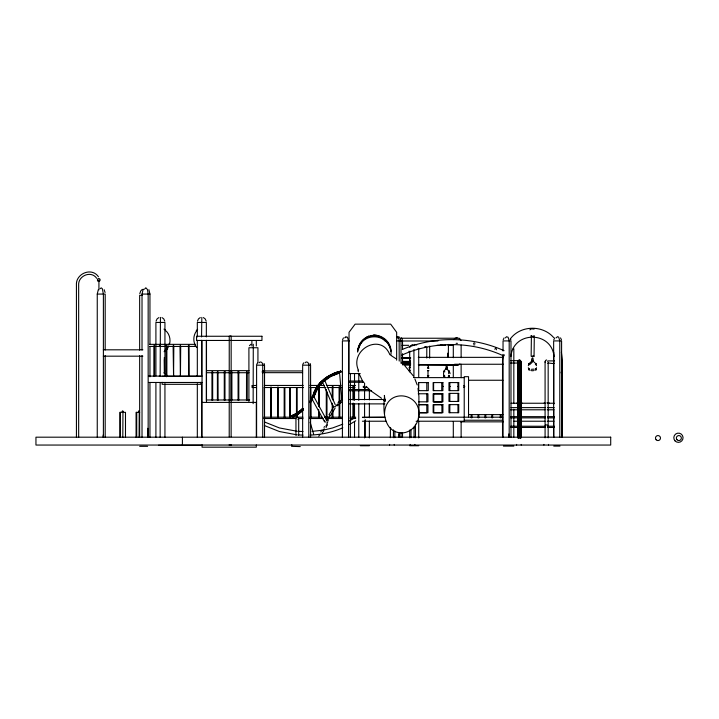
<?xml version="1.0" encoding="UTF-8"?>
<svg xmlns="http://www.w3.org/2000/svg" width="719" height="719" viewBox="0 0 719 719"><rect width="100%" height="100%" fill="white"/><g stroke="black" fill="none" stroke-linecap="round" stroke-linejoin="round"><path stroke-width="1.08" d="M229.217 436.793L229.244 336.258L230.206 336.079L231.167 336.258L231.132 436.793M363.311 386.75L363.311 386.211M363.985 387.523L366.223 387.523L366.232 386.382M363.311 387.002L363.302 387.379M426.771 358.035L426.789 347.088M429.656 358.152L429.683 346.109M164.336 359.446L164.336 372.99M547.734 361.504L547.734 360.911L554.448 360.911M447.73 357.532L447.784 353.155M448.297 357.541L448.449 344.41M532.357 356.264L531.143 356.238L531.413 335.845M532.204 356.291L534.037 356.211L534.298 336.887M149.552 346.432L195.424 346.432L195.424 345.911L195.424 344.356L149.552 344.356M518.498 360.668L518.498 361.262L518.498 360.668L510.67 360.668M547.734 363.293C546.907 362.322 553.235 364.173 554.448 363.293M342.595 400.052L341.831 398.677M97.254 437.224L97.254 294.071L98.305 289.685M142.02 349.991L142.02 294.071L143.072 289.685M122.185 411.663L122.32 410.989L122.455 411.663M138.461 411.663L138.596 410.989L138.731 411.663M253.286 344.284L253.142 403.665M414.009 345.587L414.207 344.419L414.351 344.958M169.738 343.43C170.655 338.694 169.235 333.346 165.298 330.345M291.761 444.63L291.581 446.328L300.281 446.598M494.753 349.2L495.912 348.068L496.469 349.785M384.62 400.231L385.06 400.798L384.386 395.414L384.494 396.78C383.029 410.181 383.182 432.317 401.705 432.928C411.601 432.874 419.195 423.419 418.871 413.856M428.91 368.254L428.173 367.085L427.437 368.254M545.083 437.844L545.083 361.711L545.541 360.462L546.629 359.94M384.494 414.153C385.123 386.094 424.587 392.421 418.323 419.015M503.129 355.249L502.518 360.354L502.518 437.251M510.867 356.579C513.177 330.713 551.716 330.713 554.025 356.579M297.315 417.236L298.646 418.179L298.008 419.599M410.163 359.913L410.163 361.693M428.91 375.695L428.173 376.181L427.437 375.695M197.015 376.45L197.168 375.543M536.5 367.751L535.979 369.647M408.949 370.815L410.252 370.393M427.437 370.662L428.91 370.662M458.434 364.56L457.365 365.054L418.449 364.893M459.369 364.209L458.363 364.946L418.341 364.785M528.33 365.665L528.95 363.787L531.692 361.19M448.395 375.722C449.258 374.41 450.238 377.691 448.665 376.37M390.372 437.709L390.426 427.428M413.865 427.221L413.865 428.075M446.122 368.065L446.131 368.991M139.783 293.738L140.717 290.952L142.326 289.353M449.249 375.552L448.216 376.936M327.487 419.42L327.954 417.622M446.193 368.541C445.528 361.567 449.348 369.593 446.22 369.18M364.111 387.397L364.839 388.7L365.441 387.146M561.215 373.044L561.215 372.002M332.879 405.13L333.041 406.397L334.281 406.837M358.475 349.335C359.886 343.853 363.356 338.604 368.586 336.141M156.05 321.141L157.084 318.885L158.872 317.582M168.731 345.129L169.316 343.322M197.455 321.141L198.489 318.885L200.277 317.582M263.325 372.029L262.992 372.55A0.998 0.746 -90 0 1 262.3 372.55L262.3 371.067A0.998 0.746 -90 0 1 262.992 371.067L263.253 371.381M340.734 371.139C328.907 373.871 317.322 381.843 313.484 393.787A24.239 24.239 0 0 1 311.363 398.335L310.338 400.124M313.556 393.814L314.167 392.017M313.835 393.904C317.672 382.05 329.158 374.338 340.824 371.417M313.745 397.239A26.037 26.037 0 0 0 314.598 395.288L318.427 387.19L322.633 382.364M314.949 394.3L315.533 392.565M357.999 349.811C361.531 330.587 388.179 331.729 390.893 350.809M342.532 339.808L343.457 337.894M503.165 339.808L504.091 337.894M553.765 339.808L554.7 337.894M357.649 351.276C360.749 331.989 387.802 331.989 390.893 351.276M448.449 371.328C448.198 372.981 450.696 370.483 448.962 370.815M409.83 347.385L410.864 345.587L412.652 344.554M160.427 317.403L160.148 375.947M201.832 317.403L201.554 336.932M256.719 364.317L257.654 362.852M302.771 364.317L303.706 362.852M503.938 355.68L504.325 354.853M327.073 425.684L327.513 424.749M329.005 414.737L333.751 406.873M330.695 415.447L335.162 408.024M324.512 420.3L324.637 421.855L326.255 422.044M528.789 369.988L529.49 368.541M326.084 427.499L326.597 426.601M473.408 343.439L474.207 342.855L474.998 343.439M167.338 348.643L168.327 347.034M323.999 427.401L324.512 426.574M311.489 399.638L312.046 398.73A25.003 25.003 0 0 0 312.558 397.823M310.428 401.517L312.226 398.838M312.388 398.937L310.581 401.624M312.639 399.081L310.123 402.676L311.965 399.935M312.729 399.135L310.204 402.739M446.841 369.018L447.065 368.065L446.319 367.724M196.557 330.965C192.863 335.647 192.917 342.756 196.638 347.412M535.358 364.767L536.167 363.49M344.841 337.894L345.291 337.211M505.475 337.894L505.924 337.211M556.084 337.894L557.62 336.636L558.708 337.211L559.786 340.914L559.786 437.215M520.727 426.295C521.76 424.399 517.024 424.399 518.057 426.295M310.437 400.195L311.57 398.452A24.464 24.464 0 0 0 313.682 393.859C317.528 381.942 329.059 374.195 340.77 371.265M311.003 400.591L311.597 399.701M510.068 339.233C520.089 325.222 542.423 324.584 553.639 337.544M231.167 336.258L230.457 336.42M444.827 371.849L444.189 370.752L443.983 371.624M309.952 401.148L311.704 398.533A24.617 24.617 0 0 0 313.835 393.913M310.096 401.265L311.866 398.632A24.806 24.806 0 0 0 312.379 397.724M310.266 401.391L310.896 400.519M320.71 431.957L322.301 429.791M322.175 433.045L323.766 430.888M453.824 339.62L455.262 338.173L457.221 337.642M249.448 345.749L250.904 344.284M318.733 436.109L319.847 434.662M445.861 368.775L444.045 371.013L443.605 372.739A5.833 4.125 -90 0 0 443.605 374.671L444.845 376.936M100.139 288.705L101.217 287.87L102.305 288.705L103.392 294.071L103.392 437.224M144.905 288.705L145.427 288.085M259.038 362.852C260.512 360.516 263.145 363.14 262.741 365.171L262.741 437.287M305.081 362.852C306.564 360.516 309.197 363.14 308.793 365.171L308.793 437.287M464.168 387.379L464.168 385.582M319.272 383.748L321.618 381.295M320.306 384.638L322.561 382.283M410.19 351.24L409.605 351.537M457.446 343.331L456.143 343.331M474.855 344.85L473.551 344.85M165.172 350.081L167.024 348.311M167.653 348.967L164.085 351.699M196.242 330.641L197.617 329.356M337.103 405.876L341.543 402.164M529.885 329.859L531.422 328.79L534.091 329.068M322.615 382.346L330.911 376.343M338.065 402.514L342.253 399.584M324.242 379.03L327.136 376.972M325.087 380.108L327.882 378.122M460.088 364.066L459.288 364.605L445.951 364.551M397.167 337.562L398.173 338.191M349.497 420.948L355.707 417.2L350.099 417.2M349.497 424.543L355.707 420.795M425.963 346.864L424.875 346.864M441.79 344.787L440.918 344.904M534.316 335.764L532.581 336.357L530.811 335.908M330.947 376.414L339.368 373.08M547.393 426.619C550.134 425.064 544.22 423.815 545.29 426.268L520.826 426.223M342.81 424.174L332.627 427.931L323.981 429.998M342.81 427.778C332.502 432.281 321.276 434.716 310.033 435.076M534.837 370.24L535.412 369.979M402.272 349.479C434.447 335.908 472.194 336.393 504.055 350.665M401.786 355.114C433.827 340.734 471.979 341.183 503.794 355.986M333.571 373.467L337.085 372.127M334.137 374.797L337.544 373.503M143.072 289.353L144.195 289.353M340.869 371.597C329.266 374.5 317.834 382.166 314.014 393.967A24.806 24.806 0 0 1 312.855 396.798M340.932 371.795C329.392 374.68 318.005 382.292 314.203 394.039A25.003 25.003 0 0 1 313.035 396.888M340.087 372.253C328.916 375.156 318.095 382.778 314.401 394.102A25.201 25.201 0 0 1 313.223 396.978M340.141 372.442C329.05 375.381 318.238 382.868 314.58 394.165A25.381 25.381 0 0 1 313.394 397.068M340.195 372.595C329.149 375.525 318.373 382.975 314.733 394.219A25.542 25.542 0 0 1 313.538 397.131M345.812 336.78L347.466 337.211L348.553 340.914L348.553 437.215M396.475 336.78L398.119 337.211L399.135 339.808L399.207 361.073M397.993 336.78L399.638 337.211L400.654 339.808M506.446 336.78L508.099 337.211L509.187 340.914L509.187 437.215M534.082 369.153L531.377 369.287M464.079 387.523L464.771 386.48L464.079 385.447M321.995 430.277L312.046 431.391M153.866 346.441L153.866 376.109L154.567 376.109L154.576 346.441M166.17 345.345L166.17 376.109L166.862 376.109L166.88 345.345L166.269 345.345M173.117 346.441L173.567 376.109L173.827 346.441M179.993 346.441L180.442 376.109L180.703 346.441M188.396 376.109L189.088 376.109L189.097 345.345L188.432 345.345L188.648 376.109M332.897 386.75L332.241 386.75L332.232 398.838M284.185 387.514L284.176 417.182M284.877 387.514L284.886 417.182M289.622 387.514L289.613 417.182M290.269 387.514L290.323 417.182M353.029 386.75L353.622 386.75L353.631 399.935M296.489 387.514L296.471 417.182M297.136 387.514L297.181 417.182M318.706 387.514L318.697 406.199M319.353 387.514L319.407 407.296M450.238 386.436L449.645 386.436M458.596 386.436L457.94 386.436M326.282 389.509L326.282 416.975L326.983 416.975L326.992 391.702M326.983 416.975L326.291 416.975M362.852 417.505L384.755 417.317M154.531 345.345L153.92 345.345M159.969 345.345L159.348 345.345M173.782 345.345L173.171 345.345M180.604 345.345L180.101 345.345M238.699 371.642L238.196 371.642M154.531 376.109L153.92 376.109M224.867 371.642L224.364 371.642M264.286 387.137L264.466 417.901M443.272 386.436L442.679 386.436M310.752 387.523L311.012 417.182M97.254 294.071L105.19 294.071L105.19 349.991M142.02 294.071L149.956 294.071L149.956 344.401M142.326 295.347L139.657 295.347L139.657 350.144M400.95 338.236L459.243 338.236L459.243 339.188M349.29 340.914L342.406 340.914L342.406 437.215M396.663 340.914L402.523 340.914L402.523 349.398M402.074 340.995L437.943 340.995M402.074 345.327L408.796 345.327M436.819 345.327L445.789 345.327M448.036 345.327L453.635 345.327M418.063 348.418L418.719 348.418L418.719 377.502M513.141 348.787L513.824 348.787L513.824 403.593M103.32 349.811L142.856 349.811M103.32 356.175L142.856 356.175M418.287 357.352L503.354 357.352M510.67 363.05L518.498 363.05M454.543 364.254L503.354 364.254M206.533 370.644L249.044 370.644M262.651 370.95L302.573 370.95M206.533 372.721L249.044 372.721M262.651 372.667L302.573 372.667M360.228 373.565L349.039 373.565L349.039 332.295L355.114 324.152L390.678 324.152L396.654 332.295L396.654 360.174M148.429 376.109L202.057 376.109M162.135 376.325L200.871 376.325M413.829 377.619L464.222 377.619M468.644 380.252L502.949 380.252M349.515 381.025L362.762 381.025M349.515 382.256L363.868 382.256M148.429 382.472L202.057 382.472M256.512 385.447L252.063 385.582M264.295 385.447L303.229 385.447M309.907 385.447L324.368 385.447M326.597 385.447L341.058 385.447M349.955 385.447L355.519 385.447M256.512 387.523L252.054 387.523L252.063 385.959M264.295 387.523L303.544 387.523M309.907 387.523L325.482 387.523M327.055 387.523L341.606 387.523M349.434 387.523L355.033 387.523M349.515 389.527L369.386 389.527M349.515 390.75L371.588 390.75M418.197 393.769L427.949 393.769L427.949 401.84L418.665 401.84M349.47 399.503L383.793 399.503M206.479 399.98L249.673 399.98M202.057 402.406L256.315 402.406M547.087 402.604L548.93 402.604L548.93 403.242M511.056 403.242L517.698 403.242M521.023 403.242L545.37 403.242M547.087 403.242L554.232 403.242M349.47 403.889L384.899 403.889M419.285 404.635L427.949 404.635L427.949 412.715L419.285 412.715M418.665 404.716L426.816 404.716L426.798 412.796L418.665 412.796M511.056 407.619L517.698 407.619M521.023 407.619L545.37 407.619M547.59 407.619L554.232 407.619M510.49 409.794L518.282 409.794M520.511 409.794L545.02 409.794M547.249 409.794L553.927 409.794M139.666 412.338L136.08 412.338L136.08 437.422M468.644 414.62L502.949 414.62M510.796 416.652L518.597 416.652M520.826 416.652L545.344 416.652M547.581 416.652L554.268 416.652M263.729 417.2L302.987 417.2M309.718 417.2L322.058 417.2M324.296 417.2L342.244 417.2M362.412 417.2L384.791 417.2M418.305 417.2L502.752 417.2M510.796 417.874L518.597 417.874M520.826 417.874L545.344 417.874M547.581 417.874L554.268 417.874M263.729 418.53L296.255 418.53M298.502 418.53L302.987 418.53M309.718 418.53L323.182 418.53M325.419 418.53L342.244 418.53M350.099 418.53L355.707 418.53M464.222 420.238L502.716 420.238M362.412 421.226L385.905 421.226M416.112 421.226L464.222 421.226L464.222 376.684L468.536 376.684L468.536 417.2M513.833 421.226L518.282 421.226M520.511 421.226L545.02 421.226M547.249 421.226L553.927 421.226M460.564 421.846L503.255 421.846M510.796 426.223L518.597 426.223M547.581 426.223L554.268 426.223M510.796 427.454L518.597 427.454M520.826 427.454L545.344 427.454M547.581 427.454L554.268 427.454M158.441 445.268L202.452 445.268M360.345 445.726L369.368 445.726M409.695 445.726L418.719 445.726M503.453 446.095L513.824 446.095M553.765 446.095L559.984 446.095M139.657 446.319L147.602 446.319M310.482 387.523L310.302 399.602M217.506 371.642L218.01 371.642L218.109 400.204M231.32 371.642L231.878 371.642L231.922 400.204M401.831 357.927L410.711 357.963M401.939 358.035L410.603 358.089M402.119 358.377L409.893 358.413M402.649 358.404L407.089 358.422M402.325 361.405L410.109 361.432M402.191 362.295L409.974 362.322M401.795 363.122L410.693 363.158M402.289 363.832L410.073 363.868M403.179 364.353L409.857 364.38M402.595 364.38L410.378 364.407M402.775 364.722L410.558 364.749M403.997 364.83L410.666 364.857M532.977 356.166L534.037 356.211M297.963 431.292L302.987 431.526M297.963 434.887L302.987 435.121M456.367 364.919L457.365 365.054M414.728 344.419L416.723 344.958M296.956 431.247L279.385 427.931L264.376 421.927M296.956 434.842L279.385 431.526L264.376 425.531M441.322 344.949L440.702 344.787M425.504 347.016L425.037 346.864M409.533 351.582L408.886 351.24M373.718 334.847L378.05 335.584L382.095 337.849L385.582 341.48M345.318 337.418L345.83 337.562M163.869 372.9L166.493 374.536L167.069 376.289M145.984 287.87L147.521 289.685L148.159 294.071L148.159 437.224M326.058 419.68L326.965 420.579M529.508 369.979L530.083 370.24M409.515 368.901L409.048 367.544L410.252 367.355M163.959 329.14L165.532 329.94M203.387 317.582L205.176 318.885L206.209 321.141M161.982 317.582L163.77 318.885L164.804 321.141M391.1 355.528L395.971 358.709M390.821 428.254L390.372 427.652M381.546 398.308L370.734 390.759L366.762 386.921M404.941 365.926L413.272 375.839M383.281 399.746L385.069 401.355M533.094 361.19L535.26 363.14M98.44 276.77C91.708 266.803 75.513 273.669 76.43 285.146L76.43 437.224M96.688 278.298C91.142 270.092 77.841 275.835 78.659 285.281L78.659 437.233M447.101 368.775L449.33 372.289M459.989 338.802L460.996 340.572M363.203 382.364L358.979 373.476M560.532 337.894L561.467 339.808M401.472 337.894L402.406 339.808M528.771 363.481L529.535 364.785L532.384 362.088L532.375 360.066M314.293 397.445L326.839 420.273M312.495 399.872L324.44 421.595M535.403 368.577L536.149 369.979M340.536 371.031L341.058 372.109M310.114 363.526L310.473 364.317M264.062 363.526L264.421 364.317M148.905 289.685L149.956 294.071M104.138 289.685L105.073 292.471M325.042 381.115L335.225 404.662M323.02 383.371L332.861 406.118M291.986 415.6A31.025 31.025 0 0 0 302.663 408.446A30.998 30.998 0 0 1 291.977 415.573L292.588 417.029A32.517 32.517 0 0 0 302.969 410.333M535.979 363.787L536.5 365.683M414.899 379.003L417.2 384.935M384.431 398.398L385.096 400.097M389.86 354.737C380.953 332.223 349.47 349.874 358.341 370.006M528.744 369.224L528.33 367.769M545.29 362.592L545.083 361.711M510.499 338.775L510.858 339.808M310.141 422.26L313.628 434.051M384.665 399L385.051 400.869M340.707 371.04L340.986 371.993M357.963 370.141L358.395 371.822M561.395 352.184L562.375 360.354L562.375 437.251M418.045 388.332L418.907 396.502L418.907 414.153M139.369 411.663L139.234 410.989L139.082 437.422M123.102 411.663L122.967 410.989L122.805 437.422M339.701 374.32L341.813 399.009M449.968 372.757L450.013 373.7M448.638 372.918L448.683 373.7M508.845 433.934L508.953 437.269M398.874 433.934L398.973 437.269M147.808 431.652L147.952 437.233L147.808 428.299M103.185 435.004L103.23 437.233M195.424 346.432L195.424 344.868M164.372 357.819L164.543 372.118M561.593 437.215L561.593 340.914L553.648 340.914L553.648 437.215M553.765 352.139L553.765 404.096M553.765 409.183L553.765 437.251M548.516 444.414L548.516 445.052M548.166 362.547L548.166 437.844M544.319 402.604L544.319 403.242M543.897 444.414L543.897 445.052M521.778 402.604L521.778 403.242M521.23 444.414L521.23 445.052M520.933 361.756L520.933 437.853M520.88 361.298L520.88 437.934M520.727 360.875L520.727 437.682M520.484 360.507L520.484 437.988M520.161 360.228L520.161 437.934M519.792 360.057L519.792 437.907M519.388 359.994L519.388 437.898M518.992 360.057L518.992 437.907M518.624 360.228L518.624 437.934M518.3 360.507L518.3 437.988M518.057 360.875L518.057 437.682M517.905 361.298L517.905 437.934M517.159 402.604L517.159 403.242M516.61 444.414L516.61 445.052M513.824 409.183L513.824 437.143M510.984 437.215L510.984 340.914L503.039 340.914L503.039 350.998M503.039 354.35L503.039 437.215M501.008 414.53L501.008 417.829M500.298 414.53L500.298 417.829M492.614 414.53L492.614 417.829M491.904 414.53L491.904 417.829M485.738 414.53L485.738 417.829M485.028 414.53L485.028 417.829M478.782 414.53L478.782 417.829M478.081 414.53L478.081 417.829M471.925 414.53L471.925 417.829M471.215 414.53L471.215 417.829M461.131 345.075L461.131 357.738M461.131 364.236L461.131 377.709M461.131 421.478L461.131 437.197M457.967 382.58L457.967 390.651M457.967 393.374L457.967 401.445M457.967 404.635L457.967 412.715M453.303 345.075L453.303 357.738M453.303 365.36L453.303 377.709M453.303 421.478L453.303 437.197M449.842 382.58L449.842 390.651M449.842 393.374L449.842 401.445M449.842 404.635L449.842 412.715M441.745 382.58L441.745 390.651M433.611 382.58L433.611 390.651M428.281 365.171L428.281 368.335M427.994 370.501L427.994 376.864M426.798 382.58L426.798 390.651M426.798 393.769L426.798 401.84M418.665 382.58L418.665 390.651M418.719 421.118L418.719 437.898M415.474 424.246L415.474 437.718M414.845 444.414L414.845 445.052M414.072 427.652L414.072 437.709M413.928 349.533L413.928 377.502M410.998 429.881L410.998 437.709M410.225 444.414L410.225 445.052M409.821 365.171L409.821 368.02M409.695 351.771L409.695 371.903M409.695 430.07L409.695 437.898M409.533 370.501L409.533 371.31M402.523 353.694L402.523 364.839M402.523 432.793L402.523 437.251M401.013 340.914L401.013 363.311M401.013 432.739L401.013 437.215M399.207 432.739L399.207 437.215M394.848 430.987L394.848 437.718M394.219 444.414L394.219 445.052M393.446 429.881L393.446 437.709M389.599 444.414L389.599 445.052M369.368 389.797L369.368 399.863M369.368 403.224L369.368 417.766M369.368 421.118L369.368 437.898M365.252 419.635L365.252 437.314M364.578 383.092L364.578 399.863M364.578 403.224L364.578 417.766M364.578 421.118L364.578 437.898M358.763 373.467L358.763 400.312M358.763 403.665L358.763 437.224M354.521 373.467L354.521 400.312M354.521 403.665L354.521 417.092M354.521 421.568L354.521 437.224M353.631 403.233L353.631 417.514M352.921 386.75L352.921 399.935M352.921 403.233L352.921 417.514M350.351 373.386L350.351 437.215M339.808 417.514L339.808 386.75L339.107 386.75L339.098 417.514M332.942 386.75L332.942 399.935M332.942 409.821L332.942 417.514M332.232 403.233L332.232 409.821M332.232 412.023L332.232 417.514M319.407 412.787L319.407 417.182M318.697 409.488L318.697 417.182M310.59 437.287L310.59 365.171L302.645 365.171L302.645 437.287M310.302 401.804L310.302 417.182M298.691 418.503L298.691 435.363M295.949 418.898L295.949 435.363M278.28 417.901L278.28 387.137L277.615 387.137L277.57 417.901M271.324 417.901L271.324 387.137L270.668 387.137L270.614 417.901M264.538 437.287L264.538 365.171L256.602 365.171L256.602 437.287M257.932 362.286L257.932 347.744L248.909 347.744L248.909 401.436M256.315 340.455L256.315 345.983M256.315 402.173L256.315 437.341M256.315 444.971L256.315 447.173L202.057 447.173L202.057 444.971M251.884 340.455L251.884 345.983M247.192 400.204L247.192 371.642L246.527 371.642L246.482 400.204M238.798 371.642L238.798 400.204M238.088 371.642L238.088 400.204M231.212 371.642L231.212 400.204M224.975 371.642L224.975 400.204M224.265 371.642L224.265 400.204M217.399 371.642L217.399 400.204M212.671 371.642L212.671 400.204M211.961 371.642L211.961 400.204M206.488 340.455L206.488 402.406M206.344 336.932L206.344 322.445L197.321 322.445L197.321 336.932M206.344 340.276L206.344 400.465M202.057 340.455L202.057 437.341M201.554 340.276L201.554 375.947M201.554 382.634L201.554 437.251M200.871 382.31L200.871 384.306L162.135 384.306L162.135 382.31M197.321 340.276L197.321 375.947M197.321 383.748L197.321 437.251M182.41 437.188L182.41 445.052M166.493 374.536L166.493 376.747M164.939 375.947L164.939 322.445L155.906 322.445L155.906 375.947M164.939 383.748L164.939 437.251M160.148 382.634L160.148 437.251M155.906 382.634L155.906 437.251M149.956 346.639L149.956 376.837M149.956 382.427L149.956 437.224M142.02 355.581L142.02 437.224M139.657 355.734L139.657 437.377M136.718 412.338L136.718 437.422M125.483 437.422L125.483 412.338L119.803 412.338L119.803 437.422M120.441 412.338L120.441 437.422M105.19 355.581L105.19 437.224M98.925 279.817L98.925 289.847M357.676 352.121A16.726 16.726 0 0 1 375.92 335.333A16.726 16.726 0 0 1 390.83 355.132M533.66 370.6A6.022 6.022 0 0 1 531.26 370.6M164.336 357.55A1.034 0.998 -1.4 0 1 164.327 358.08M303.202 408.985A31.762 31.762 0 0 1 292.282 416.301M302.897 410.252A32.418 32.418 0 0 1 292.543 416.93M302.699 410.046A32.139 32.139 0 0 1 292.435 416.669M303.355 409.129A31.951 31.951 0 0 1 292.363 416.49M303.058 408.841A31.564 31.564 0 0 1 292.202 416.112M302.924 408.707A31.375 31.375 0 0 1 292.13 415.942M302.807 408.59A31.223 31.223 0 0 1 292.067 415.789M314.85 394.264A25.668 25.668 0 0 1 313.655 397.194M328.862 417.91A31.276 31.276 0 0 1 329.886 415.106M335.126 406.711A31.276 31.276 0 0 1 337.921 403.889M339.44 402.613A31.276 31.276 0 0 1 341.049 401.445M328.394 419.671A29.048 29.048 0 0 1 328.125 420.633M327.819 421.595A29.048 29.048 0 0 1 326.714 424.39M326.282 425.288A29.048 29.048 0 0 1 325.824 426.178M324.251 428.749A29.048 29.048 0 0 1 323.056 430.357M443.713 376.208C444.881 377.888 445.106 373.718 443.713 376.208M533.21 360.893C529.463 364.371 533.156 352.4 533.21 360.893M229.244 444.962L231.132 445.052L229.244 444.962M159.348 376.109L160.004 376.109L159.348 376.109M284.221 418.278L284.877 418.278L284.284 418.278M289.658 418.278L290.305 418.278L289.658 418.278M310.347 418.278L310.994 418.278L310.347 418.278M318.742 418.278L319.389 418.278L318.742 418.278M261.95 336.258L196.539 336.258L196.539 340.455L261.95 340.455L261.95 336.258M428.272 382.58L418.521 382.58L418.521 390.651L428.272 390.651L428.272 382.58M442.895 382.58L433.144 382.58L433.144 390.651L442.895 390.651L442.895 382.58M458.722 382.58L448.971 382.58L448.971 390.651L458.722 390.651L458.722 382.58M458.722 393.374L448.971 393.374L448.971 401.445L458.722 401.445L458.722 393.374M442.895 393.769L433.144 393.769L433.144 401.84L442.895 401.84L442.895 393.769M441.924 393.931L433.773 393.931L433.773 402.002L441.924 402.002L441.906 393.931M442.895 404.635L433.144 404.635L433.144 412.715L442.895 412.715L442.895 404.635M458.722 404.635L448.971 404.635L448.971 412.715L458.722 412.715L458.722 404.635M441.924 404.716L433.773 404.716L433.773 412.796L441.924 412.796L441.906 404.716M610.71 437.188L35.95 437.188L35.95 445.052L610.71 445.052L610.71 437.188M674.988 440.837A4.629 4.629 0 0 0 682.825 439.174A4.629 4.629 0 0 0 677.46 433.224A4.629 4.629 0 0 0 674.988 440.837M656.114 439.74A2.508 2.508 0 0 0 660.366 438.833A2.508 2.508 0 0 0 657.463 435.615A2.508 2.508 0 0 0 656.114 439.74M676.992 439.74A2.508 2.508 0 0 0 681.235 438.833A2.508 2.508 0 0 0 678.332 435.615A2.508 2.508 0 0 0 676.992 439.74M98.09 281.093A1.357 1.357 0 0 0 100.13 279.916A1.357 1.357 0 0 0 98.09 278.738A1.357 1.357 0 0 0 98.09 281.093"/></g></svg>
